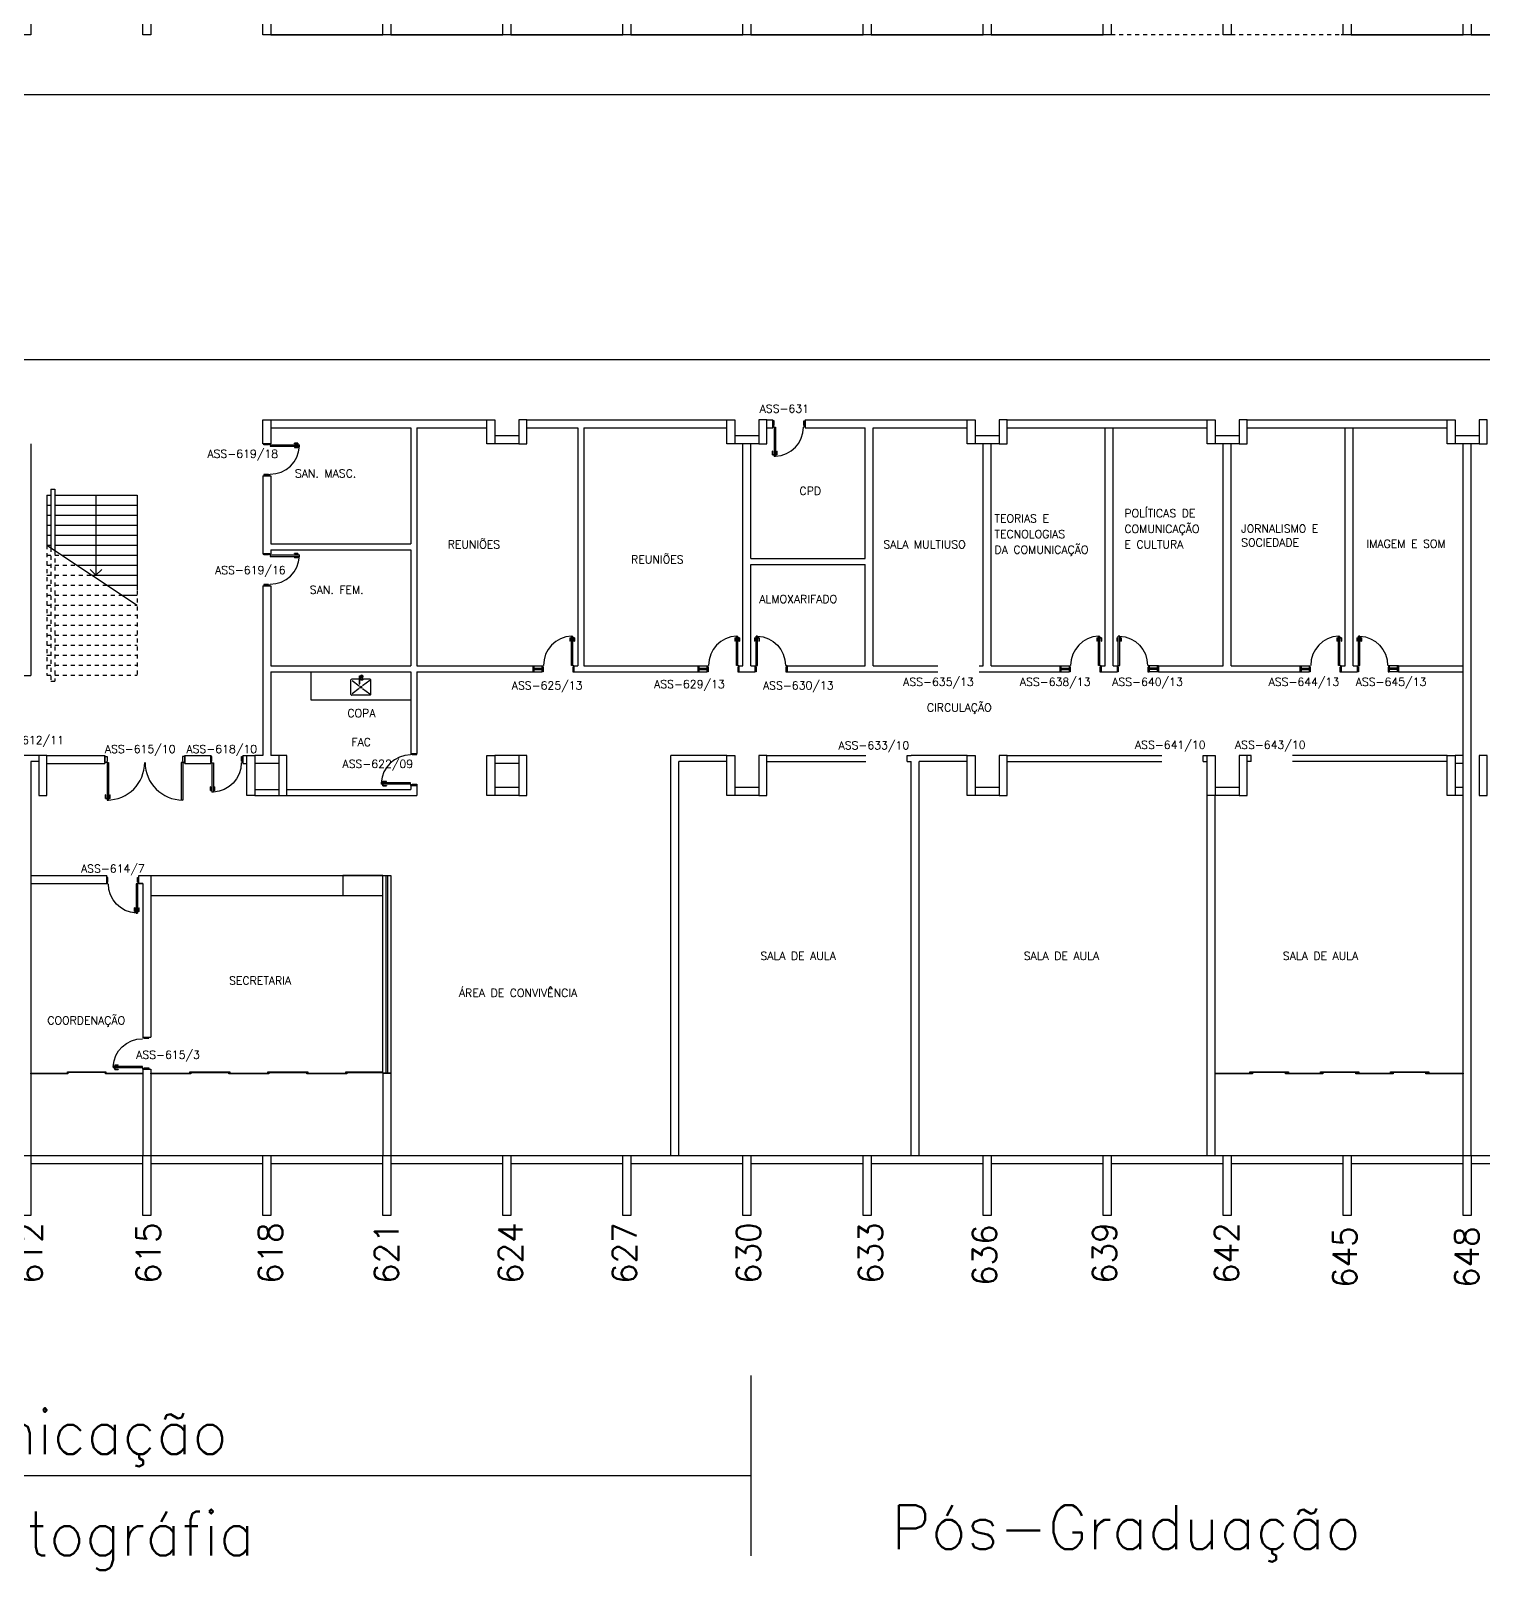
# Model space of a CAD drawing. Extents: x 0 to 244, y -71 to 76.
# Drawn here: x 144.17 to 180.47, y -66.11 to -27.64 of the extents above; entities that cross this region are included whole.
import ezdxf

# ---------------------------------------------------------------- set-up
doc = ezdxf.new("R2010")
doc.units = 0
doc.header["$LTSCALE"] = 0.01
doc.header["$MEASUREMENT"] = 0
doc.header["$PDMODE"] = 98
doc.linetypes.add('HIDDEN2', pattern=[0.1875, 0.125, -0.0625])
doc.layers.get('0').update_dxf_attribs({"linetype": 'CONTINUOUS'})
doc.layers.get('DEFPOINTS').update_dxf_attribs({"linetype": 'CONTINUOUS'})
for name, color, linetype in [('1', 1, 'CONTINUOUS'), ('ALV', 2, 'CONTINUOUS'), ('APSAN', 1, 'CONTINUOUS'), ('BANC', 2, 'CONTINUOUS'), ('CENTRO_DE_CUSTO', 1, 'CONTINUOUS'), ('DIV', 2, 'CONTINUOUS'), ('ESC', 1, 'CONTINUOUS'), ('ESQ', 1, 'CONTINUOUS'), ('ESTR', 3, 'CONTINUOUS'), ('NOPILAR1', 2, 'CONTINUOUS'), ('PISO', 1, 'CONTINUOUS'), ('PROJ', 1, 'HIDDEN2'), ('TEXTO', 2, 'CONTINUOUS'), ('TEXTO-ENDEREÇO', 2, 'CONTINUOUS'), ('TXT-END-EXTERNO', 2, 'CONTINUOUS'), ('USO', 2, 'CONTINUOUS')]:
    doc.layers.add(name, color=color, linetype=linetype)
doc.layers.get('0').freeze()
doc.styles.add('1', font='romans.shx')
doc.styles.add('NOPILAR', font='simplex.shx', dxfattribs={"height": 0.6})
doc.styles.add('UNB-100', font='simplex.shx', dxfattribs={"height": 0.2})
doc.styles.add('UNB-100-1', font='simplex.shx', dxfattribs={"height": 0.2})
doc.dimstyles.new('1-600', dxfattribs={"dimtxt": 1.1, "dimasz": 2.5, "dimexe": 2, "dimexo": 4, "dimgap": 0.2, "dimtad": 1, "dimdec": 0, "dimzin": 4, "dimdsep": 46, "dimlunit": 6, "dimtxsty": '1', "dimblk1": 'NONE', "dimblk2": 'NONE', "dimsah": 1, "dimcen": 0, "dimclrd": 2, "dimclre": 2, "dimclrt": 2, "dimadec": 0, "dimazin": 0, "dimtfac": 1, "dimtdec": 0, "dimtmove": 2, "dimatfit": 3, "dimldrblk": 'NONE', "dimfxl": 1, "dimtolj": 1, "dimtzin": 0, "dimarcsym": 0})

# ---------------------------------------------------------------- blocks, each defined once
blk = doc.blocks.new('PILINT-SSN')
for points in [[(0.2, 0), (0.2, -0.6), (0, -0.6), (0, 0)], [(1, 0), (0.8, 0), (0.8, -0.6), (1, -0.6)], [(0, -8.39), (0.2, -8.39), (0.2, -9.39), (0, -9.39)], [(0.8, -8.39), (0.8, -9.39), (1, -9.39), (1, -8.39)]]:
    blk.add_lwpolyline(points, close=True)
blk = doc.blocks.new('PILAR-SSN')
for points in [[(0.197, -42.962), (0.197, -44.462), (-0.003, -44.462), (-0.003, -42.962)], [(0.197, -72.467), (0.197, -73.967), (-0.003, -73.967), (-0.003, -72.467)]]:
    blk.add_lwpolyline(points, close=True)
blk = doc.blocks.new('PTDP-SSN')
at = {"color": 2}
for p, q in [((0.055, 1.015), (0.09, 1.015)), ((0.055, 0.075), (0.055, 1.015)), ((0.09, 0.075), (0.09, 1.015)), ((1.91, 0.075), (1.91, 1.015)), ((1.945, 1.015), (1.91, 1.015)), ((1.945, 0.075), (1.945, 1.015)), ((0.05, 0.075), (0, 0.075)), ((0, 0.075), (0, -0.075)), ((0.05, 0.04), (0.05, 0.075)), ((0.06, 0.04), (0.05, 0.04)), ((0.055, 0.075), (0.09, 0.075)), ((0.06, -0.075), (0.06, 0.04)), ((1.945, 0.075), (1.91, 0.075)), ((1.94, -0.075), (1.94, 0.04)), ((1.94, 0.04), (1.95, 0.04)), ((1.95, 0.04), (1.95, 0.075)), ((1.95, 0.075), (2, 0.075)), ((2, 0.075), (2, -0.075)), ((0, -0.075), (0.06, -0.075)), ((2, -0.075), (1.94, -0.075))]:
    blk.add_line(p, q, dxfattribs=at)
at = {"color": 1}
for centre, start, end in [((0.055, 0.075), 0, 90), ((1.945, 0.075), 90, 180)]:
    blk.add_arc(centre, 0.94, start, end, dxfattribs=at)
blk = doc.blocks.new('ESCASS-SSN')
at = {"layer": 'ESC'}
for p, q in [((-2.66, -1.888), (-2.66, -4.249)), ((-0.6, -1.888), (-2.66, -1.888)), ((-0.6, -1.738), (-0.6, -3.271)), ((-0.5, -1.738), (-0.6, -1.738)), ((-0.5, -1.738), (-0.5, -3.204)), ((-0.4, -1.888), (-0.5, -1.888)), ((-0.4, -1.888), (-0.4, -3.138)), ((-0.6, -2.138), (-2.66, -2.138)), ((-0.4, -2.138), (-0.5, -2.138)), ((-0.6, -2.388), (-2.66, -2.388)), ((-0.6, -2.638), (-2.66, -2.638)), ((-0.4, -2.388), (-0.5, -2.388)), ((-0.4, -2.638), (-0.5, -2.638)), ((-0.6, -2.888), (-2.66, -2.888)), ((-0.4, -2.888), (-0.5, -2.888)), ((-0.4, -3.138), (-2.66, -4.638)), ((-0.6, -3.138), (-2.66, -3.138)), ((-0.777, -3.388), (-2.66, -3.388)), ((-0.4, -3.138), (-0.5, -3.138)), ((-1.153, -3.638), (-2.66, -3.638)), ((-1.53, -3.888), (-2.66, -3.888)), ((-1.907, -4.138), (-2.66, -4.138)), ((-2.283, -4.388), (-2.66, -4.388))]:
    blk.add_line(p, q, dxfattribs=at)
at = {"layer": 'ESC', "linetype": 'HIDDEN2'}
for p, q in [((-0.6, -3.388), (-0.777, -3.388)), ((-0.6, -3.271), (-0.6, -6.538)), ((-0.5, -3.204), (-0.5, -6.538)), ((-0.4, -3.388), (-0.5, -3.388)), ((-0.4, -3.138), (-0.4, -6.388)), ((-0.6, -3.638), (-1.153, -3.638)), ((-0.4, -3.638), (-0.5, -3.638)), ((-0.6, -4.138), (-1.907, -4.138)), ((-0.6, -3.888), (-1.53, -3.888)), ((-0.4, -3.888), (-0.5, -3.888)), ((-0.4, -4.138), (-0.5, -4.138)), ((-2.66, -4.268), (-2.66, -6.388)), ((-0.6, -4.388), (-2.283, -4.388)), ((-0.4, -4.388), (-0.5, -4.388)), ((-0.6, -4.638), (-2.66, -4.638)), ((-0.6, -4.888), (-2.66, -4.888)), ((-0.4, -4.638), (-0.5, -4.638)), ((-0.4, -4.888), (-0.5, -4.888)), ((-0.6, -5.138), (-2.66, -5.138)), ((-0.4, -5.138), (-0.5, -5.138)), ((-0.6, -5.388), (-2.66, -5.388)), ((-0.6, -5.638), (-2.66, -5.638)), ((-0.4, -5.388), (-0.5, -5.388)), ((-0.4, -5.638), (-0.5, -5.638)), ((-0.6, -5.888), (-2.66, -5.888)), ((-0.6, -6.138), (-2.66, -6.138)), ((-0.4, -5.888), (-0.5, -5.888)), ((-0.4, -6.138), (-0.5, -6.138)), ((-0.6, -6.388), (-2.66, -6.388)), ((-0.5, -6.538), (-0.6, -6.538)), ((-0.4, -6.388), (-0.5, -6.388))]:
    blk.add_line(p, q, dxfattribs=at)
blk = doc.blocks.new('ESCASSN-SSN')
at = {"layer": 'ALV', "xscale": -1}
blk.add_blockref('ESCASS-SSN', (0, 0), dxfattribs=at)
blk = doc.blocks.new('PE80-SSN')
at = {"color": 2}
for p, q in [((0.075, 0), (-0.075, 0)), ((-0.075, -0.03), (-0.075, 0)), ((0.075, 0), (0.075, -0.02)), ((0.04, -0.03), (-0.075, -0.03)), ((0.075, -0.02), (0.04, -0.02)), ((0.04, -0.03), (0.04, -0.02)), ((0.085, -0.03), (0.817, -0.03)), ((0.085, -0.03), (0.085, -0.065)), ((0.085, -0.065), (0.817, -0.065)), ((0.817, -0.065), (0.817, -0.03))]:
    blk.add_line(p, q, dxfattribs=at)
at = {"color": 1}
for p, q in [((0.777, 0.01), (0.687, 0.01)), ((0.687, 0), (0.687, 0.01)), ((0.777, 0.01), (0.777, -0.03)), ((0.767, 0), (0.687, 0)), ((0.767, -0.095), (0.687, -0.095)), ((0.687, -0.095), (0.687, -0.105)), ((0.777, -0.105), (0.687, -0.105)), ((0.767, 0), (0.767, -0.03)), ((0.767, -0.095), (0.767, -0.065)), ((0.777, -0.105), (0.777, -0.065))]:
    blk.add_line(p, q, dxfattribs=at)
for p, q in [((0.04, -0.771), (-0.075, -0.771)), ((-0.075, -0.771), (-0.075, -0.801)), ((0.075, -0.801), (-0.075, -0.801)), ((0.075, -0.802), (-0.075, -0.802)), ((0.04, -0.771), (0.04, -0.781)), ((0.075, -0.781), (0.04, -0.781)), ((0.075, -0.801), (0.075, -0.781))]:
    blk.add_line(p, q)
blk.add_arc((0.085, -0.03), 0.731, 270, 357.3429, dxfattribs=at)
blk = doc.blocks.new('INOXA1-P')
for p, q in [((0.043, 0.008), (0.043, -0.022)), ((0.062, 0.04), (0.071, 0.04)), ((0.131, 0.048), (0.076, 0.043)), ((0.131, -0.002), (0.076, 0.003)), ((0.12, 0.23), (0.12, 0.047)), ((0.22, 0.25), (0.14, 0.25)), ((0.15, 0.22), (0.287, 0.043)), ((0.5, 0.25), (0.22, 0.25)), ((0.353, 0.043), (0.49, 0.22)), ((0.52, 0.23), (0.52, -0.23)), ((0.22, -0.027), (0.054, -0.027)), ((0.22, -0.037), (0.054, -0.037)), ((0.063, -0.003), (0.063, -0.021)), ((0.12, -0.001), (0.12, -0.027)), ((0.12, -0.037), (0.12, -0.23)), ((0.22, -0.25), (0.14, -0.25)), ((0.15, -0.22), (0.287, -0.043)), ((0.231, -0.027), (0.22, -0.027)), ((0.231, -0.037), (0.22, -0.037)), ((0.5, -0.25), (0.22, -0.25)), ((0.353, -0.043), (0.49, -0.22))]:
    blk.add_line(p, q)
blk.add_lwpolyline([(0.076, 0.003), (0.072, 0.004), (0.069, 0.009), (0.067, 0.015), (0.066, 0.023), (0.067, 0.031), (0.069, 0.037), (0.072, 0.042), (0.076, 0.043)])
blk.add_lwpolyline([(0.131, 0.048), (0.137, 0.046), (0.143, 0.041), (0.147, 0.033), (0.148, 0.023), (0.147, 0.013), (0.143, 0.006), (0.137, 0), (0.131, -0.002), (0.125, 0), (0.119, 0.006), (0.115, 0.013), (0.114, 0.023), (0.115, 0.033), (0.119, 0.041), (0.125, 0.046)], close=True)
for radius in [0.0266, 0.0163]:
    blk.add_circle((0.32, 0), radius)
for centre, radius, start, end in [((0.054, 0.023), 0.0349, 36.1705, 252.2568), ((0.054, 0.023), 0.0189, 62.7367, 235.7375), ((0.073, -0.003), 0.01, 102.8285, 180), ((0.054, 0.023), 0.0349, 285.5373, 323.9987), ((0.14, 0.23), 0.02, 90, 180), ((0.5, 0.23), 0.02, 360, 90), ((0.054, -0.032), 0.0145, 20.161, 339.839), ((0.054, -0.032), 0.005, 90.0037, 269.9963), ((0.14, -0.23), 0.02, 180, 270), ((0.231, -0.032), 0.00738, 222.6559, 137.3441), ((0.231, -0.032), 0.005, 269.9935, 90.0065), ((0.5, -0.23), 0.02, 270, 360)]:
    blk.add_arc(centre, radius, start, end)
blk = doc.blocks.new('*D59')
at = {"color": 2, "linetype": 'ByBlock', "transparency": 16777216}
for p, q in [((166.318, 452.996), (166.318, 448.496)), ((172.318, 452.996), (172.318, 448.496)), ((172.318, 450.496), (166.318, 450.496))]:
    blk.add_line(p, q, dxfattribs=at)
at = {"layer": 'DEFPOINTS', "color": 0, "linetype": 'ByBlock', "transparency": 16777216}
for p in [(166.318, 456.996), (172.318, 456.996), (166.318, 450.496)]:
    blk.add_point(p, dxfattribs=at)
at = {"color": 2, "linetype": 'ByBlock', "transparency": 16777216, "insert": (169.318, 451.246), "char_height": 1.1, "attachment_point": 5, "style": '1'}
blk.add_mtext('\\A1;CPCE', dxfattribs=at)
blk = doc.blocks.new('_NONE')
at = {"color": 0, "linetype": 'ByBlock'}
blk.add_circle((0, 0), 0.25, dxfattribs=at)
blk = doc.blocks.new('*D58')
at = {"color": 2, "linetype": 'ByBlock', "transparency": 16777216}
for p, q in [((148.318, 452.996), (148.318, 448.496)), ((166.318, 452.996), (166.318, 448.496)), ((166.318, 450.496), (148.318, 450.496))]:
    blk.add_line(p, q, dxfattribs=at)
at = {"layer": 'DEFPOINTS', "color": 0, "linetype": 'ByBlock', "transparency": 16777216}
for p in [(148.318, 456.996), (166.318, 456.996), (148.318, 450.496)]:
    blk.add_point(p, dxfattribs=at)
at = {"color": 2, "linetype": 'ByBlock', "transparency": 16777216, "insert": (157.318, 451.429), "char_height": 1.1, "attachment_point": 5, "style": '1'}
blk.add_mtext('\\A1;Comunicação', dxfattribs=at)
blk = doc.blocks.new('*D77')
at = {"layer": 'DEFPOINTS', "color": 0, "transparency": 16777216}
for p in [(126.172, -57.247), (162.172, -57.247), (126.172, -63.747)]:
    blk.add_point(p, dxfattribs=at)
at = {"layer": 'TXT-END-EXTERNO', "color": 2, "lineweight": -2, "transparency": 16777216}
for p, q in [((126.172, -61.247), (126.172, -65.747)), ((162.172, -61.247), (162.172, -65.747)), ((162.172, -63.747), (126.172, -63.747))]:
    blk.add_line(p, q, dxfattribs=at)
at = {"layer": 'TXT-END-EXTERNO', "color": 2, "transparency": 16777216, "insert": (144.172, -62.814), "char_height": 1.1, "attachment_point": 5, "style": '1'}
blk.add_mtext('\\A1;Comunicação', dxfattribs=at)
blk = doc.blocks.new('PD80-SSN')
for p, q in [((-0.777, 0.01), (-0.777, -0.03)), ((-0.777, 0.01), (-0.687, 0.01)), ((-0.687, 0), (-0.687, 0.01)), ((-0.075, 0), (0.075, 0)), ((-0.075, 0), (-0.075, -0.02)), ((0.075, -0.03), (0.075, 0)), ((-0.817, -0.065), (-0.817, -0.03)), ((-0.085, -0.03), (-0.817, -0.03)), ((-0.085, -0.065), (-0.817, -0.065)), ((-0.777, -0.105), (-0.777, -0.065)), ((-0.777, -0.105), (-0.687, -0.105)), ((-0.767, 0), (-0.767, -0.03)), ((-0.767, 0), (-0.687, 0)), ((-0.767, -0.095), (-0.767, -0.065)), ((-0.767, -0.095), (-0.687, -0.095)), ((-0.687, -0.095), (-0.687, -0.105)), ((-0.085, -0.03), (-0.085, -0.065)), ((-0.075, -0.02), (-0.04, -0.02)), ((-0.04, -0.03), (-0.04, -0.02)), ((-0.04, -0.03), (0.075, -0.03)), ((-0.075, -0.781), (-0.04, -0.781)), ((-0.075, -0.801), (-0.075, -0.781)), ((-0.075, -0.801), (0.075, -0.801)), ((-0.075, -0.802), (0.075, -0.802)), ((-0.04, -0.771), (0.075, -0.771)), ((-0.04, -0.771), (-0.04, -0.781)), ((0.075, -0.771), (0.075, -0.801))]:
    blk.add_line(p, q)
blk.add_arc((-0.085, -0.03), 0.731, 182.6571, 270)

msp = doc.modelspace()

# ---------------------------------------------------------------- linework, layer by layer
at = {"layer": '1'}
msp.add_lwpolyline([(152.972, -48.747), (153.172, -48.747), (153.172, -53.687), (152.972, -53.687), (152.972, -48.747)], dxfattribs=at)
at = {"layer": 'ALV'}
for p, q in [((171.222, -27.742), (150.172, -27.742)), ((150.172, -27.742), (152.972, -27.742)), ((153.172, -27.742), (155.972, -27.742)), ((156.172, -27.742), (158.972, -27.742)), ((159.172, -27.742), (161.972, -27.742)), ((162.172, -27.742), (164.972, -27.742)), ((165.172, -27.742), (167.972, -27.742)), ((168.172, -27.742), (170.972, -27.742)), ((198.222, -27.742), (176.922, -27.742)), ((177.172, -27.742), (179.972, -27.742)), ((180.172, -27.742), (182.972, -27.742)), ((150.172, -37.357), (155.572, -37.357)), ((150.172, -37.557), (153.672, -37.557)), ((153.672, -37.557), (153.672, -40.457)), ((153.822, -37.557), (153.822, -43.507)), ((153.822, -37.557), (155.572, -37.557)), ((156.572, -37.357), (161.572, -37.357)), ((156.572, -37.557), (157.847, -37.557)), ((157.847, -37.557), (157.847, -43.507)), ((157.997, -37.557), (157.997, -43.507)), ((157.997, -37.557), (161.572, -37.557)), ((162.572, -37.357), (162.722, -37.357)), ((162.572, -37.557), (162.722, -37.557)), ((162.572, -37.557), (162.722, -37.557)), ((162.722, -37.557), (162.722, -37.357)), ((163.524, -37.357), (163.524, -37.557)), ((163.524, -37.357), (167.572, -37.357)), ((163.524, -37.557), (165.022, -37.557)), ((165.022, -40.827), (165.022, -37.557)), ((165.222, -43.507), (165.222, -37.557)), ((165.222, -37.557), (167.572, -37.557)), ((168.572, -37.357), (173.572, -37.357)), ((168.572, -37.557), (173.572, -37.557)), ((171.022, -43.507), (171.022, -37.557)), ((171.222, -43.507), (171.222, -37.557)), ((174.572, -37.357), (179.572, -37.357)), ((174.572, -37.557), (179.572, -37.557)), ((177.022, -43.507), (177.022, -37.557)), ((177.222, -43.507), (177.222, -37.557)), ((144.172, -37.957), (144.172, -43.749)), ((156.372, -37.757), (155.772, -37.757)), ((156.372, -37.957), (155.772, -37.957)), ((162.372, -37.757), (161.772, -37.757)), ((162.372, -37.957), (161.772, -37.957)), ((161.972, -43.507), (161.972, -37.957)), ((162.172, -40.827), (162.172, -37.957)), ((168.372, -37.757), (167.772, -37.757)), ((168.372, -37.957), (167.772, -37.957)), ((167.972, -43.507), (167.972, -37.957)), ((168.172, -43.507), (168.172, -37.957)), ((174.372, -37.757), (173.772, -37.757)), ((174.372, -37.957), (173.772, -37.957)), ((173.972, -43.507), (173.972, -37.957)), ((174.172, -43.507), (174.172, -37.957)), ((180.372, -37.757), (179.772, -37.757)), ((180.372, -37.957), (179.772, -37.957)), ((179.972, -55.747), (179.972, -37.957)), ((180.172, -55.747), (180.172, -37.957)), ((149.972, -38.758), (150.172, -38.758)), ((149.972, -38.758), (149.972, -40.707)), ((150.172, -38.758), (150.172, -40.457)), ((149.972, -40.707), (150.172, -40.707)), ((150.172, -40.457), (153.672, -40.457)), ((150.172, -40.607), (150.172, -40.707)), ((150.172, -40.607), (153.672, -40.607)), ((153.672, -40.607), (153.672, -43.507)), ((162.172, -40.827), (165.022, -40.827)), ((162.172, -43.507), (162.172, -40.977)), ((162.172, -40.977), (165.022, -40.977)), ((165.022, -43.507), (165.022, -40.977)), ((149.972, -41.509), (149.972, -45.747)), ((149.972, -41.509), (150.172, -41.509)), ((150.172, -41.509), (150.172, -43.507)), ((150.172, -41.509), (150.172, -43.107)), ((143.972, -43.749), (144.172, -43.749)), ((150.172, -43.507), (153.672, -43.507)), ((150.172, -43.657), (153.672, -43.657)), ((150.172, -43.657), (150.172, -45.747)), ((151.172, -43.657), (151.172, -44.357)), ((153.672, -43.657), (153.672, -45.695)), ((153.822, -43.507), (156.716, -43.507)), ((153.822, -43.657), (156.716, -43.657)), ((153.822, -43.657), (153.822, -45.695)), ((157.747, -43.507), (157.747, -43.657)), ((157.747, -43.507), (157.847, -43.507)), ((157.747, -43.657), (160.841, -43.657)), ((157.997, -43.507), (160.841, -43.507)), ((160.841, -43.507), (160.841, -43.657)), ((161.872, -43.507), (161.872, -43.657)), ((161.872, -43.507), (161.972, -43.507)), ((161.872, -43.657), (162.272, -43.657)), ((162.172, -43.507), (162.272, -43.507)), ((162.272, -43.507), (162.272, -43.657)), ((163.074, -43.507), (165.022, -43.507)), ((163.074, -43.657), (163.074, -43.507)), ((163.074, -43.657), (166.84, -43.657)), ((165.222, -43.507), (166.84, -43.507)), ((167.872, -43.507), (167.972, -43.507)), ((167.872, -43.657), (170.121, -43.657)), ((168.172, -43.507), (170.121, -43.507)), ((170.922, -43.507), (170.922, -43.657)), ((170.922, -43.507), (171.022, -43.507)), ((170.922, -43.657), (171.322, -43.657)), ((171.222, -43.507), (171.322, -43.507)), ((171.322, -43.507), (171.322, -43.657)), ((172.353, -43.507), (173.972, -43.507)), ((172.353, -43.657), (175.89, -43.657)), ((174.172, -43.507), (175.92, -43.507)), ((176.922, -43.507), (176.922, -43.657)), ((176.922, -43.507), (177.022, -43.507)), ((176.922, -43.657), (177.322, -43.657)), ((177.222, -43.507), (177.322, -43.507)), ((177.322, -43.507), (177.322, -43.657)), ((178.353, -43.507), (179.972, -43.507)), ((178.353, -43.657), (179.972, -43.657)), ((144.372, -45.747), (143.772, -45.747)), ((144.572, -45.747), (146.024, -45.747)), ((146.024, -45.747), (146.024, -45.947)), ((148.024, -45.947), (148.024, -45.747)), ((148.024, -45.747), (148.671, -45.747)), ((148.671, -45.747), (148.671, -45.947)), ((149.472, -45.747), (149.472, -45.947)), ((149.472, -45.747), (149.572, -45.747)), ((149.972, -45.747), (149.772, -45.747)), ((150.372, -45.747), (150.172, -45.747)), ((153.672, -45.695), (153.822, -45.695)), ((156.372, -45.747), (155.772, -45.747)), ((160.172, -55.747), (160.172, -45.747)), ((161.572, -45.747), (160.172, -45.747)), ((162.572, -45.747), (165.04, -45.747)), ((166.072, -45.897), (166.072, -45.747)), ((166.072, -45.747), (166.172, -45.747)), ((167.572, -45.747), (166.172, -45.747)), ((168.572, -45.747), (172.44, -45.747)), ((173.472, -45.897), (173.472, -45.747)), ((173.472, -45.747), (173.572, -45.747)), ((174.672, -45.747), (174.572, -45.747)), ((174.672, -45.897), (174.672, -45.747)), ((179.572, -45.747), (175.705, -45.747)), ((179.967, -45.747), (179.772, -45.747)), ((144.172, -45.897), (144.172, -55.791)), ((144.372, -45.897), (144.172, -45.897)), ((144.572, -45.947), (146.024, -45.947)), ((148.024, -45.947), (148.671, -45.947)), ((149.472, -45.947), (149.572, -45.947)), ((150.372, -45.947), (149.772, -45.947)), ((156.372, -45.947), (155.772, -45.947)), ((160.372, -55.747), (160.372, -45.897)), ((161.572, -45.897), (160.372, -45.897)), ((162.572, -45.897), (165.04, -45.897)), ((166.072, -45.897), (166.172, -45.897)), ((166.172, -55.747), (166.172, -45.897)), ((166.372, -55.747), (166.372, -45.897)), ((167.572, -45.897), (166.372, -45.897)), ((168.572, -45.897), (172.44, -45.897)), ((173.472, -45.897), (173.572, -45.897)), ((174.672, -45.897), (174.572, -45.897)), ((179.572, -45.897), (175.705, -45.897)), ((179.967, -45.947), (179.772, -45.947)), ((153.672, -46.497), (153.822, -46.497)), ((153.672, -46.497), (153.672, -46.597)), ((153.822, -46.497), (153.822, -46.747)), ((156.372, -46.547), (155.772, -46.547)), ((162.372, -46.547), (161.772, -46.547)), ((168.372, -46.547), (167.772, -46.547)), ((174.372, -46.547), (173.772, -46.547)), ((179.967, -46.547), (179.772, -46.547)), ((149.772, -46.597), (150.372, -46.597)), ((149.772, -46.747), (150.372, -46.747)), ((150.572, -46.597), (153.672, -46.597)), ((150.572, -46.747), (153.822, -46.747)), ((156.372, -46.747), (155.772, -46.747)), ((162.372, -46.747), (161.772, -46.747)), ((168.372, -46.747), (167.772, -46.747)), ((173.572, -55.747), (173.572, -46.747)), ((173.772, -55.747), (173.772, -46.747)), ((174.372, -46.747), (173.772, -46.747)), ((179.967, -46.747), (179.772, -46.747)), ((144.172, -48.747), (146.071, -48.747)), ((146.071, -48.947), (146.071, -48.747)), ((146.872, -48.947), (146.872, -48.747)), ((146.872, -48.747), (147.172, -48.747)), ((147.172, -48.747), (147.172, -52.785)), ((147.172, -48.747), (152.972, -48.747)), ((151.972, -48.747), (151.972, -49.247)), ((144.172, -48.947), (146.071, -48.947)), ((146.972, -48.947), (146.872, -48.947)), ((146.872, -48.947), (146.972, -48.947)), ((146.972, -48.947), (146.972, -52.785)), ((147.172, -49.247), (152.972, -49.247)), ((146.972, -52.785), (147.172, -52.785)), ((146.972, -53.587), (146.972, -53.687)), ((146.972, -53.587), (147.172, -53.587)), ((146.972, -53.587), (146.972, -55.747)), ((147.172, -53.587), (147.172, -53.687)), ((147.172, -53.587), (147.172, -55.747)), ((152.972, -53.687), (152.972, -55.747)), ((152.972, -53.687), (153.172, -53.687)), ((153.172, -53.687), (153.172, -55.747)), ((144.172, -55.747), (146.972, -55.747)), ((147.172, -55.747), (149.972, -55.747)), ((150.172, -55.747), (152.972, -55.747)), ((153.172, -55.747), (155.972, -55.747)), ((156.172, -55.747), (158.972, -55.747)), ((159.172, -55.747), (161.972, -55.747)), ((162.172, -55.747), (164.972, -55.747)), ((165.172, -55.747), (167.972, -55.747)), ((168.172, -55.747), (170.972, -55.747)), ((171.172, -55.747), (173.972, -55.747)), ((174.172, -55.747), (176.972, -55.747)), ((177.172, -55.747), (179.972, -55.747)), ((180.172, -55.747), (182.972, -55.747)), ((144.172, -55.947), (146.972, -55.947)), ((147.172, -55.947), (149.972, -55.947)), ((150.172, -55.947), (152.972, -55.947)), ((153.172, -55.947), (155.972, -55.947)), ((156.172, -55.947), (158.972, -55.947)), ((159.172, -55.947), (161.972, -55.947)), ((162.172, -55.947), (164.972, -55.947)), ((165.172, -55.947), (167.972, -55.947)), ((168.172, -55.947), (170.972, -55.947)), ((171.172, -55.947), (173.972, -55.947)), ((174.172, -55.947), (176.972, -55.947)), ((177.172, -55.947), (179.972, -55.947)), ((180.172, -55.947), (182.972, -55.947))]:
    msp.add_line(p, q, dxfattribs=at)
at = {"layer": 'ALV', "color": 1}
msp.add_lwpolyline([(151.972, -48.747), (151.972, -49.247), (152.972, -49.247), (152.972, -48.747), (151.972, -48.747)], dxfattribs=at)
at = {"layer": 'ALV'}
msp.add_lwpolyline([(153.057, -48.747), (153.087, -48.747), (153.087, -53.687), (153.057, -53.687)], close=True, dxfattribs=at)
at = {"layer": 'BANC'}
msp.add_line((151.172, -44.357), (153.672, -44.357), dxfattribs=at)
at = {"layer": 'DIV'}
msp.add_line((168.502, -37.967), (168.502, -37.966), dxfattribs=at)
at = {"layer": 'ESC'}
for p, q in [((145.802, -39.245), (145.802, -41.245)), ((145.802, -41.245), (145.66, -41.103)), ((145.802, -41.245), (145.945, -41.103))]:
    msp.add_line(p, q, dxfattribs=at)
at = {"layer": 'ESQ'}
for p, q in [((156.716, -43.507), (156.716, -43.657)), ((156.716, -43.507), (156.946, -43.507)), ((156.716, -43.657), (156.946, -43.657)), ((156.746, -43.507), (156.746, -43.657)), ((156.746, -43.567), (156.946, -43.567)), ((156.746, -43.597), (156.946, -43.597)), ((156.946, -43.507), (156.946, -43.657)), ((160.841, -43.507), (160.841, -43.657)), ((160.841, -43.507), (161.071, -43.507)), ((160.841, -43.657), (161.071, -43.657)), ((160.871, -43.507), (160.871, -43.657)), ((160.871, -43.567), (161.071, -43.567)), ((160.871, -43.597), (161.071, -43.597)), ((169.89, -43.507), (169.89, -43.657)), ((169.89, -43.507), (170.12, -43.507)), ((169.89, -43.657), (170.12, -43.657)), ((169.92, -43.507), (169.92, -43.657)), ((169.92, -43.567), (170.12, -43.567)), ((169.92, -43.597), (170.12, -43.597)), ((170.121, -43.507), (170.121, -43.657)), ((172.353, -43.507), (172.123, -43.507)), ((172.323, -43.567), (172.123, -43.567)), ((172.323, -43.597), (172.123, -43.597)), ((172.353, -43.657), (172.123, -43.657)), ((172.323, -43.507), (172.323, -43.657)), ((172.353, -43.507), (172.353, -43.657)), ((175.89, -43.507), (175.89, -43.657)), ((175.89, -43.507), (176.12, -43.507)), ((175.89, -43.657), (176.12, -43.657)), ((175.92, -43.507), (175.92, -43.657)), ((175.92, -43.567), (176.12, -43.567)), ((175.92, -43.597), (176.12, -43.597)), ((178.353, -43.507), (178.123, -43.507)), ((178.323, -43.567), (178.123, -43.567)), ((178.323, -43.597), (178.123, -43.597)), ((178.353, -43.657), (178.123, -43.657)), ((178.323, -43.507), (178.323, -43.657)), ((178.353, -43.507), (178.353, -43.657)), ((146.049, -46.732), (146.039, -46.732)), ((146.039, -46.822), (146.039, -46.732)), ((146.039, -46.822), (146.079, -46.822)), ((146.049, -46.812), (146.049, -46.732)), ((146.049, -46.812), (146.079, -46.812)), ((146.144, -46.812), (146.114, -46.812)), ((146.154, -46.822), (146.114, -46.822)), ((146.144, -46.732), (146.154, -46.732)), ((146.144, -46.812), (146.144, -46.732)), ((146.154, -46.822), (146.154, -46.732))]:
    msp.add_line(p, q, dxfattribs=at)
at = {"layer": 'ESTR'}
for points in [[(150.172, -37.357), (150.172, -37.957), (149.972, -37.957), (149.972, -37.357)], [(144.372, -45.747), (144.372, -46.747), (144.572, -46.747), (144.572, -45.747)], [(149.572, -45.747), (149.772, -45.747), (149.772, -46.747), (149.572, -46.747)], [(150.372, -45.747), (150.372, -46.747), (150.572, -46.747), (150.572, -45.747)]]:
    msp.add_lwpolyline(points, close=True, dxfattribs=at)
at = {"layer": 'PISO'}
for p, q in [((228.172, -29.242), (-0.045, -29.242)), ((228.172, -35.857), (-0.045, -35.857))]:
    msp.add_line(p, q, dxfattribs=at)
for points in [[(144.172, -53.687), (145.102, -53.687), (145.102, -53.707), (144.172, -53.707)], [(145.092, -53.655), (146.052, -53.655), (146.052, -53.675), (145.092, -53.675)], [(146.042, -53.687), (146.972, -53.687), (146.972, -53.707), (146.042, -53.707)], [(147.172, -53.687), (148.172, -53.687), (148.172, -53.707), (147.172, -53.707)], [(148.146, -53.657), (149.146, -53.657), (149.146, -53.677), (148.146, -53.677)], [(149.122, -53.687), (150.122, -53.687), (150.122, -53.707), (149.122, -53.707)], [(150.097, -53.657), (151.097, -53.657), (151.097, -53.677), (150.097, -53.677)], [(151.072, -53.687), (152.072, -53.687), (152.072, -53.707), (151.072, -53.707)], [(173.772, -53.687), (174.702, -53.687), (174.702, -53.707), (173.772, -53.707)], [(174.643, -53.655), (175.603, -53.655), (175.603, -53.675), (174.643, -53.675)], [(175.532, -53.687), (176.462, -53.687), (176.462, -53.707), (175.532, -53.707)], [(176.404, -53.655), (177.364, -53.655), (177.364, -53.675), (176.404, -53.675)], [(177.292, -53.687), (178.222, -53.687), (178.222, -53.707), (177.292, -53.707)], [(178.153, -53.655), (179.113, -53.655), (179.113, -53.675), (178.153, -53.675)], [(179.042, -53.687), (179.972, -53.687), (179.972, -53.707), (179.042, -53.707)]]:
    msp.add_lwpolyline(points, close=True, dxfattribs=at)
msp.add_lwpolyline([(152.972, -53.677), (152.05, -53.677), (152.05, -53.657), (152.972, -53.657)], dxfattribs=at)
at = {"layer": 'PROJ'}
for p, q in [((171.172, -27.732), (173.972, -27.732)), ((174.172, -27.732), (176.972, -27.732))]:
    msp.add_line(p, q, dxfattribs=at)
at = {"layer": 'USO'}
msp.add_line((148.024, -45.747), (148.024, -45.947), dxfattribs=at)

# ---------------------------------------------------------------- block references
at = {"layer": 'ALV'}
msp.add_blockref('ESCASSN-SSN', (144.172, -37.357), dxfattribs=at)
at = {"layer": 'APSAN', "rotation": 270}
msp.add_blockref('INOXA1-P', (152.422, -43.721), dxfattribs=at)
at = {"layer": 'ESQ'}
for name, p, rotation in [('PD80-SSN', (162.722, -37.457), 90), ('PD80-SSN', (157.747, -43.582), 270), ('PD80-SSN', (161.872, -43.582), 270), ('PD80-SSN', (170.922, -43.582), 270), ('PD80-SSN', (176.922, -43.582), 270), ('PTDP-SSN', (148.024, -45.847), 180), ('PE80-SSN', (153.747, -46.497), 180)]:
    msp.add_blockref(name, p, dxfattribs=dict(at, rotation=rotation))
for p in [(150.072, -37.957), (150.072, -40.707)]:
    msp.add_blockref('PE80-SSN', p, dxfattribs=at)
at = {"layer": 'ESQ', "xscale": -1}
for name, p, rotation in [('PD80-SSN', (162.272, -43.582), 90), ('PD80-SSN', (171.322, -43.582), 90), ('PD80-SSN', (177.322, -43.582), 90), ('PE80-SSN', (148.671, -45.847), 90), ('PD80-SSN', (146.872, -48.872), 270), ('PD80-SSN', (147.047, -53.587), 180)]:
    msp.add_blockref(name, p, dxfattribs=dict(at, rotation=rotation))
at = {"layer": 'ESTR'}
for name, p in [('PILAR-SSN', (143.975, 16.72)), ('PILAR-SSN', (146.975, 16.72)), ('PILAR-SSN', (149.975, 16.72)), ('PILAR-SSN', (152.975, 16.72)), ('PILAR-SSN', (155.975, 16.72)), ('PILAR-SSN', (158.975, 16.72)), ('PILAR-SSN', (161.975, 16.72)), ('PILAR-SSN', (164.975, 16.72)), ('PILAR-SSN', (167.975, 16.72)), ('PILAR-SSN', (170.975, 16.72)), ('PILAR-SSN', (173.975, 16.72)), ('PILAR-SSN', (176.975, 16.72)), ('PILAR-SSN', (179.975, 16.72)), ('PILINT-SSN', (155.572, -37.357)), ('PILINT-SSN', (161.572, -37.357)), ('PILINT-SSN', (167.572, -37.357)), ('PILINT-SSN', (173.572, -37.357)), ('PILINT-SSN', (179.572, -37.357))]:
    msp.add_blockref(name, p, dxfattribs=at)

# ---------------------------------------------------------------- texts
at = {"layer": 'CENTRO_DE_CUSTO', "linetype": 'Continuous', "style": 'UNB-100'}
msp.add_text('FAC', height=0.2, dxfattribs=at).set_placement((152.186, -45.513))
at = {"layer": 'NOPILAR1', "style": 'NOPILAR'}
for s, p in [('612', (144.46, -58.958)), ('615', (147.41, -58.958)), ('618', (150.46, -58.958)), ('621', (153.36, -58.958)), ('624', (156.46, -58.958)), ('627', (159.31, -58.958)), ('630', (162.41, -58.958)), ('633', (165.46, -58.958)), ('636', (168.31, -59.008)), ('639', (171.31, -58.958)), ('642', (174.36, -58.958)), ('645', (177.31, -59.058)), ('648', (180.36, -59.058))]:
    msp.add_text(s, height=0.6, rotation=90, dxfattribs=at).set_placement(p)
at = {"layer": 'TEXTO', "linetype": 'Continuous', "style": 'UNB-100'}
for s, p in [('SAN. MASC.', (150.773, -38.799)), ('CPD', (163.383, -39.236)), ('POLÍTICAS DE', (171.504, -39.795)), ('TEORIAS E', (168.258, -39.925)), ('COMUNICAÇÃO', (171.504, -40.185)), ('JORNALISMO E', (174.423, -40.18)), ('REUNIÕES', (154.591, -40.575)), ('SALA MULTIUSO', (165.481, -40.575)), ('TECNOLOGIAS', (168.258, -40.315)), ('E CULTURA', (171.504, -40.575)), ('SOCIEDADE', (174.423, -40.527)), ('IMAGEM E SOM', (177.553, -40.558)), ('REUNIÕES', (159.176, -40.949)), ('DA COMUNICAÇÃO', (168.258, -40.705)), ('SAN. FEM.', (151.146, -41.708)), ('ALMOXARIFADO', (162.38, -41.939)), ('COPA', (152.085, -44.791)), ('CIRCULAÇÃO', (166.568, -44.651)), ('SALA DE AULA', (162.407, -50.858)), ('SALA DE AULA', (168.987, -50.858)), ('SALA DE AULA', (175.464, -50.858)), ('SECRETARIA', (149.127, -51.474)), ('ÁREA DE CONVIVÊNCIA', (154.874, -51.783)), ('COORDENAÇÃO', (144.585, -52.471))]:
    msp.add_text(s, height=0.2, dxfattribs=at).set_placement(p)
at = {"layer": 'TEXTO-ENDEREÇO', "style": 'UNB-100-1'}
for s, p in [('ASS-631', (162.388, -37.182)), ('ASS-619/18', (148.587, -38.309)), ('ASS-619/16', (148.777, -41.215)), ('ASS-629/13', (159.751, -44.065)), ('ASS-635/13', (165.975, -44.008)), ('ASS-638/13', (168.892, -44.008)), ('ASS-640/13', (171.2, -44.008)), ('ASS-644/13', (175.108, -44.008)), ('ASS-645/13', (177.286, -44.008)), ('ASS-625/13', (156.194, -44.099)), ('ASS-630/13', (162.472, -44.099)), ('ASS-612/11', (143.234, -45.464)), ('ASS-633/10', (164.36, -45.596)), ('ASS-641/10', (171.769, -45.583)), ('ASS-643/10', (174.268, -45.583)), ('ASS-615/10', (146.023, -45.687)), ('ASS-618/10', (148.062, -45.687)), ('ASS-622/09', (151.962, -46.059)), ('ASS-614/7', (145.427, -48.677)), ('ASS-615/3', (146.807, -53.328))]:
    msp.add_text(s, height=0.2, dxfattribs=at).set_placement(p)
at = {"layer": 'TXT-END-EXTERNO', "char_height": 1.1, "attachment_point": 5, "style": '1'}
for s, insert in [('Lab. Fotográfia', (144.132, -65.376)), ('Pós-Graduação', (171.548, -65.195))]:
    msp.add_mtext(s, dxfattribs=dict(at, insert=insert))

# ---------------------------------------------------------------- dimensions: what is measured, and where the dimension line sits
at = {"layer": 'TXT-END-EXTERNO'}
dim = msp.add_aligned_dim(p1=(162.172, -57.247), p2=(126.172, -57.247), distance=6.5, text='Comunicação', dimstyle='1-600', dxfattribs=at)
dim.commit()
dim.dimension.update_dxf_attribs({"geometry": '*D77', "text_midpoint": (144.172, -62.814)})
for p1, p2, text, picture, middle in [((180.172, -57.247), (162.172, -57.247), 'Comunicação', '*D58', (171.172, -62.814)), ((186.172, -57.247), (180.172, -57.247), 'CPCE', '*D59', (183.172, -62.997))]:
    dim = msp.add_aligned_dim(p1=p1, p2=p2, distance=6.5, text=text, dimstyle='1-600', dxfattribs=at)
    dim.commit()
    dim.dimension.update_dxf_attribs({"geometry": picture, "text_midpoint": middle, "insert": (13.854, -514.243)})

doc.saveas('drawing.dxf')
